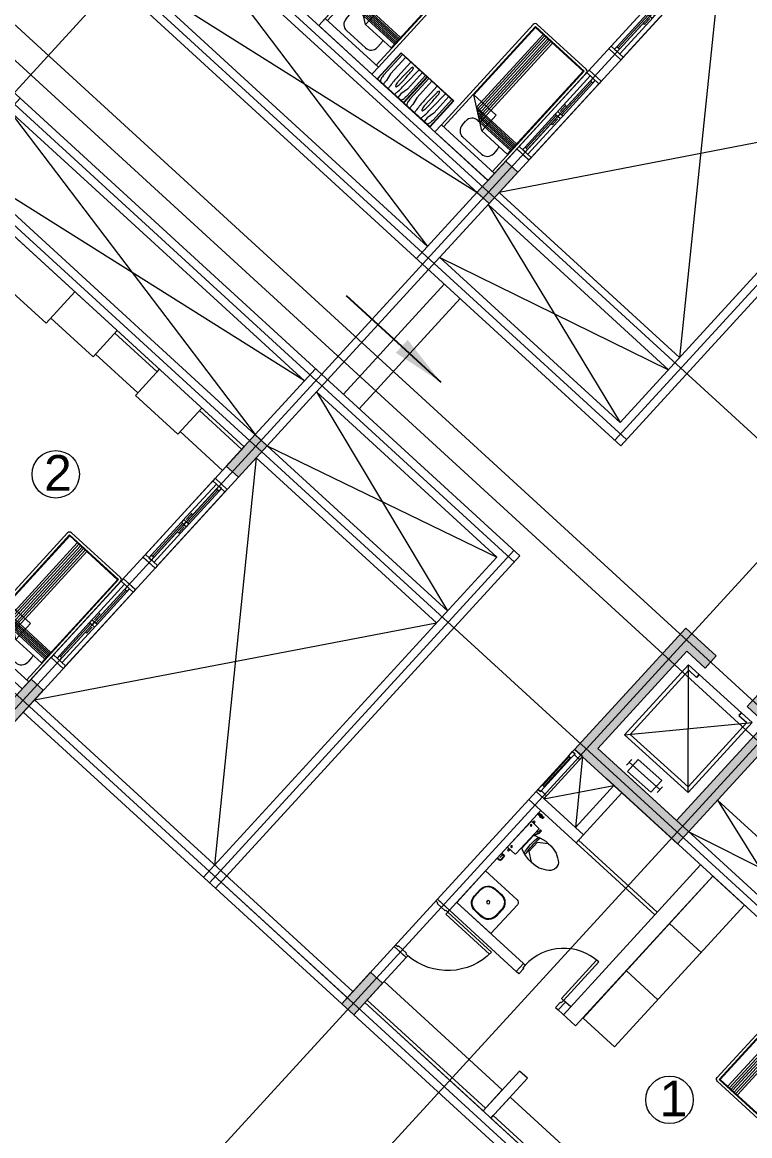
# Model space of a CAD drawing. Header units: metres. Extents: x 750 to 3116, y -341 to 1465.
# Drawn here: x 1597.87 to 1608.08, y 1073.79 to 1089.42 of the extents above; entities that cross this region are included whole.
import ezdxf
from ezdxf.enums import TextEntityAlignment as Align

# ---------------------------------------------------------------- set-up
doc = ezdxf.new("R2010")
doc.units = ezdxf.units.M
for name, color, linetype, lineweight in [('A-Door', 254, 'Continuous', 5), ('Bathroom Door', 252, 'Continuous', 5), ('Bathroom fur', 252, 'Continuous', 5), ('Centre Line', 7, 'Continuous', 13), ('Column', 50, 'Continuous', 20), ('Cutout', 153, 'Continuous', 5), ('Door', 253, 'Continuous', 5), ('Furniture', 44, 'Continuous', 5), ('GUIDE LINE', 7, 'Continuous', 5), ('Hatch', 251, 'Continuous', 5), ('Hidden line', 251, 'Continuous', 5), ('Inverted beam', 252, 'Continuous', 5), ('Levels', 252, 'Continuous', 5), ('Railing', 190, 'Continuous', 5), ('Wall ext', 20, 'Continuous', 18), ('WINDOW', 33, 'Continuous', 5)]:
    doc.layers.add(name, color=color, linetype=linetype, lineweight=lineweight)
doc.layers.add('Text', color=7, linetype='Continuous')
doc.styles.get("Standard").update_dxf_attribs({"font": 'arial.ttf'})
doc.styles.add('TEXT-DET', font='simplex.shx', dxfattribs={"width": 0.7})
doc.dimstyles.new('ISO-25', dxfattribs={"dimtxt": 2, "dimasz": 2, "dimexe": 1.25, "dimexo": 0.625, "dimgap": 1.5, "dimtad": 1, "dimtxsty": 'Standard', "dimblk": 'DOT', "dimcen": 1.5, "dimadec": 0, "dimazin": 0, "dimtfac": 1, "dimtmove": 0, "dimatfit": 3, "dimfxl": 0, "dimarcsym": 0})

# ---------------------------------------------------------------- blocks, each defined once
blk = doc.blocks.new('Water Closet')
at = {"layer": 'Bathroom fur', "linetype": 'Continuous', "lineweight": -3}
for p, q in [((1886.331, 447.871), (1886.35, 447.871)), ((1886.331, 447.851), (1886.35, 447.851)), ((1886.364, 447.861), (1886.346, 447.861)), ((1886.364, 447.861), (1886.349, 447.87)), ((1886.364, 447.861), (1886.349, 447.853)), ((1886.364, 447.861), (1886.355, 447.877)), ((1886.364, 447.861), (1886.355, 447.846)), ((1886.364, 447.861), (1886.364, 447.879)), ((1886.364, 447.861), (1886.364, 447.879)), ((1886.364, 447.861), (1886.364, 447.879)), ((1886.364, 447.861), (1886.364, 447.879)), ((1886.364, 447.861), (1886.364, 447.879)), ((1886.364, 447.861), (1886.364, 447.879)), ((1886.364, 447.861), (1886.364, 447.879)), ((1886.364, 447.861), (1886.364, 447.879)), ((1886.364, 447.861), (1886.364, 447.879)), ((1886.364, 447.861), (1886.364, 447.879)), ((1886.364, 447.861), (1886.364, 447.879)), ((1886.364, 447.861), (1886.364, 447.879)), ((1886.364, 447.861), (1886.373, 447.877)), ((1886.364, 447.861), (1886.379, 447.87)), ((1886.364, 447.861), (1886.381, 447.861)), ((1886.364, 447.861), (1886.379, 447.853)), ((1886.364, 447.861), (1886.373, 447.846)), ((1886.364, 447.861), (1886.364, 447.844)), ((1886.378, 447.871), (1886.416, 447.871)), ((1886.378, 447.851), (1886.416, 447.851)), ((1886.416, 447.851), (1886.416, 447.871))]:
    blk.add_line(p, q, dxfattribs=at)
at = {"layer": 'Bathroom fur', "linetype": 'ByBlock'}
for p, q in [((1886.152, 447.554), (1886.027, 447.644)), ((1886.217, 447.662), (1886.217, 447.713)), ((1886.239, 447.713), (1886.217, 447.713)), ((1886.217, 447.662), (1886.232, 447.625)), ((1886.239, 447.608), (1886.239, 447.713)), ((1886.239, 447.666), (1886.264, 447.666)), ((1886.264, 447.23), (1886.264, 447.703)), ((1886.407, 447.713), (1886.274, 447.713)), ((1886.39, 447.724), (1886.365, 447.724)), ((1886.365, 447.724), (1886.365, 447.715)), ((1886.39, 447.715), (1886.365, 447.715)), ((1886.387, 447.744), (1886.368, 447.744)), ((1886.368, 447.744), (1886.368, 447.724)), ((1886.387, 447.744), (1886.387, 447.724)), ((1886.39, 447.724), (1886.39, 447.715)), ((1886.416, 447.23), (1886.416, 447.703)), ((1886.152, 447.379), (1886.152, 447.554)), ((1886.232, 447.625), (1886.239, 447.625)), ((1886.239, 447.608), (1886.264, 447.608)), ((1886.256, 447.343), (1886.256, 447.59)), ((1886.152, 447.379), (1886.027, 447.288)), ((1886.407, 447.22), (1886.274, 447.22)), ((1886.365, 447.208), (1886.365, 447.218)), ((1886.39, 447.218), (1886.365, 447.218)), ((1886.39, 447.208), (1886.365, 447.208)), ((1886.368, 447.189), (1886.368, 447.208)), ((1886.387, 447.189), (1886.368, 447.189)), ((1886.387, 447.189), (1886.387, 447.208)), ((1886.39, 447.208), (1886.39, 447.218))]:
    blk.add_line(p, q, dxfattribs=at)
at = {"layer": 'Bathroom fur'}
for p, q in [((1886.356, 447.031), (1886.356, 447.081)), ((1886.366, 447.031), (1886.366, 447.081)), ((1886.416, 447.106), (1886.381, 447.106)), ((1886.416, 447.096), (1886.381, 447.096)), ((1886.416, 447.016), (1886.381, 447.016)), ((1886.416, 447.006), (1886.381, 447.006))]:
    blk.add_line(p, q, dxfattribs=at)
at = {"layer": 'Bathroom fur', "linetype": 'Continuous', "lineweight": -3}
blk.add_circle((1886.364, 447.861), 0.0175, dxfattribs=at)
at = {"layer": 'Bathroom fur', "linetype": 'ByBlock'}
for centre in [(1886.378, 447.669), (1886.378, 447.264)]:
    blk.add_circle(centre, 0.0123, dxfattribs=at)
at = {"layer": 'Bathroom fur', "linetype": 'Continuous', "lineweight": -3}
blk.add_arc((1886.331, 447.861), 0.01, 90.002, 270, dxfattribs=at)
at = {"layer": 'Bathroom fur', "linetype": 'ByBlock'}
for centre, radius, start, end in [((1886.017, 447.095), 0.55, 64.2321, 103.6755), ((1886.274, 447.703), 0.00987, 90, 180), ((1886.407, 447.703), 0.00987, 0, 90), ((1885.835, 447.467), 0.119, 126.3794, 233.6206), ((1886.035, 447.208), 0.446, 109.2942, 127.2549), ((1884.672, 447.479), 1.501, 353.4552, 5.5271), ((1885.552, 447.472), 0.65, 345.9276, 13.0204), ((1886.041, 447.728), 0.451, 232.2382, 250.1051), ((1886.017, 447.838), 0.55, 256.3245, 295.7679), ((1886.274, 447.23), 0.00987, 180, 270), ((1886.407, 447.23), 0.00987, 270, 0)]:
    blk.add_arc(centre, radius, start, end, dxfattribs=at)
at = {"layer": 'Bathroom fur'}
for centre, radius, start, end in [((1886.381, 447.081), 0.025, 90, 180), ((1886.381, 447.031), 0.025, 180, 270), ((1886.381, 447.081), 0.015, 90, 180), ((1886.381, 447.031), 0.015, 180, 270)]:
    blk.add_arc(centre, radius, start, end, dxfattribs=at)
at = {"layer": 'Bathroom fur', "style": 'TEXT-DET', "width": 0.6}
blk.add_text('1', height=0.06, dxfattribs=at).set_placement((1886.394, 447.07), align=Align.MIDDLE)
blk = doc.blocks.new('Bed')
at = {"layer": 'Furniture', "linetype": 'Continuous'}
for p, q in [((1878.327, 465.952), (1879.337, 465.952)), ((1878.327, 465.817), (1878.327, 465.952)), ((1879.337, 465.952), (1879.337, 465.817)), ((1879.337, 465.817), (1878.327, 465.817)), ((1878.327, 463.909), (1878.327, 465.817)), ((1878.367, 463.909), (1878.367, 465.817)), ((1879.297, 465.817), (1879.297, 463.909)), ((1879.337, 465.817), (1879.337, 463.909)), ((1878.525, 465.544), (1878.525, 465.624)), ((1878.642, 465.742), (1879.002, 465.742)), ((1879.12, 465.624), (1879.12, 465.544)), ((1878.377, 465.499), (1878.862, 465.499)), ((1878.377, 463.919), (1878.377, 465.499)), ((1878.862, 465.499), (1879.287, 465.199)), ((1878.862, 465.199), (1878.862, 465.499)), ((1878.962, 465.429), (1878.377, 465.429)), ((1878.992, 465.407), (1878.377, 465.407)), ((1879.022, 465.386), (1878.377, 465.386)), ((1879.052, 465.365), (1878.377, 465.365)), ((1879.082, 465.344), (1878.377, 465.344)), ((1879.112, 465.323), (1878.377, 465.323)), ((1879.142, 465.302), (1878.377, 465.302)), ((1878.962, 463.919), (1878.962, 465.429)), ((1879.002, 465.427), (1878.965, 465.427)), ((1878.992, 463.919), (1878.992, 465.407)), ((1879.022, 463.919), (1879.022, 465.386)), ((1879.052, 463.919), (1879.052, 465.365)), ((1879.082, 463.919), (1879.082, 465.344)), ((1879.112, 463.919), (1879.112, 465.323)), ((1879.142, 463.919), (1879.142, 465.302)), ((1879.287, 465.199), (1878.862, 465.199)), ((1879.287, 465.199), (1879.287, 463.919)), ((1879.297, 463.909), (1878.367, 463.909)), ((1879.287, 463.919), (1878.377, 463.919)), ((1879.297, 463.869), (1878.367, 463.869))]:
    blk.add_line(p, q, dxfattribs=at)
for centre, radius, start, end in [((1878.642, 465.624), 0.117, 90, 180), ((1879.002, 465.624), 0.117, 360, 90), ((1878.642, 465.544), 0.117, 180.0006, 202.5189), ((1879.002, 465.544), 0.117, 270, 0), ((1878.367, 463.909), 0.04, 180, 270), ((1879.297, 463.909), 0.04, 270, 0)]:
    blk.add_arc(centre, radius, start, end, dxfattribs=at)
blk = doc.blocks.new('Nightstand')
at = {"layer": 'Furniture'}
for p, q in [((1879.838, 464.54), (1879.838, 464.04)), ((1880.338, 464.54), (1879.838, 464.54)), ((1879.843, 464.535), (1879.843, 464.045)), ((1880.333, 464.535), (1879.843, 464.535)), ((1879.951, 464.469), (1879.951, 464.535)), ((1880.226, 464.469), (1880.226, 464.535)), ((1880.333, 464.045), (1880.333, 464.535)), ((1880.338, 464.04), (1880.338, 464.54)), ((1879.869, 464.442), (1879.871, 464.467)), ((1879.869, 464.045), (1879.869, 464.442)), ((1879.929, 464.358), (1879.951, 464.469)), ((1879.929, 464.045), (1879.929, 464.358)), ((1880.074, 464.444), (1880.068, 464.44)), ((1880.08, 464.44), (1880.074, 464.444)), ((1880.248, 464.358), (1880.226, 464.469)), ((1880.248, 464.045), (1880.248, 464.358)), ((1880.308, 464.442), (1880.305, 464.467)), ((1880.308, 464.045), (1880.308, 464.442)), ((1879.997, 464.32), (1879.991, 464.045)), ((1880.147, 464.32), (1880.147, 464.045)), ((1879.843, 464.045), (1880.333, 464.045)), ((1880.068, 464.081), (1880.074, 464.077)), ((1880.074, 464.077), (1880.08, 464.081)), ((1879.838, 464.04), (1880.338, 464.04))]:
    blk.add_line(p, q, dxfattribs=at)
for centre, radius, start, end in [((1880.021, 464.452), 0.15, 146.5657, 174.2856), ((1880.825, 464.399), 0.823, 170.5074, 174.0179), ((1879.315, 464.399), 0.828, 5.9821, 9.4446), ((1880.156, 464.452), 0.15, 5.7144, 33.4343), ((1881.576, 464.32), 1.578, 174.0179, 180), ((1880.715, 464.32), 0.664, 175.5997, 180), ((1880.395, 464.345), 0.343, 169.4757, 175.5997), ((1880.197, 464.382), 0.142, 155.8434, 169.4757), ((1879.951, 464.382), 0.142, 10.5243, 24.1566), ((1879.753, 464.345), 0.343, 4.4003, 10.5243), ((1879.433, 464.32), 0.664, 0, 4.4003), ((1878.564, 464.32), 1.583, 0, 5.9821), ((1880.715, 464.32), 0.664, 180, 184.4003), ((1886.298, 464.381), 6.246, 181.0259, 182.4606), ((1873.85, 464.381), 6.246, 357.5394, 358.9741), ((1879.433, 464.32), 0.664, 355.5997, 0), ((1880.197, 464.139), 0.142, 190.5243, 204.1566), ((1879.951, 464.139), 0.142, 335.8434, 349.4757)]:
    blk.add_arc(centre, radius, start, end, dxfattribs=at)
blk = doc.blocks.new('Wash bashin')
at = {"layer": 'Bathroom fur', "ltscale": 0.35}
for p, q in [((1884.067, 437.333), (1884.067, 437.883)), ((1884.117, 437.933), (1884.717, 437.933)), ((1884.717, 437.333), (1884.717, 437.933)), ((1884.067, 437.333), (1884.717, 437.333))]:
    blk.add_line(p, q, dxfattribs=at)
at = {"layer": 'Bathroom fur'}
for p, q in [((1884.327, 437.838), (1884.447, 437.838)), ((1884.327, 437.83), (1884.447, 437.83)), ((1884.177, 437.568), (1884.177, 437.688)), ((1884.185, 437.568), (1884.185, 437.688)), ((1884.589, 437.688), (1884.589, 437.568)), ((1884.597, 437.688), (1884.597, 437.568)), ((1884.447, 437.426), (1884.327, 437.426)), ((1884.447, 437.418), (1884.327, 437.418))]:
    blk.add_line(p, q, dxfattribs=at)
blk.add_circle((1884.392, 437.633), 0.0225, dxfattribs=at)
at = {"layer": 'Bathroom fur', "ltscale": 0.35}
blk.add_arc((1884.117, 437.883), 0.05, 90, 180, dxfattribs=at)
at = {"layer": 'Bathroom fur'}
for centre, radius, start, end in [((1884.327, 437.688), 0.15, 90, 180), ((1884.327, 437.688), 0.142, 90, 180), ((1884.447, 437.688), 0.15, 0, 90), ((1884.447, 437.688), 0.142, 0, 90), ((1884.327, 437.568), 0.15, 180, 270), ((1884.327, 437.568), 0.142, 180, 270), ((1884.447, 437.568), 0.15, 270, 0), ((1884.447, 437.568), 0.142, 270, 0)]:
    blk.add_arc(centre, radius, start, end, dxfattribs=at)
blk = doc.blocks.new('Door 900')
at = {"layer": 'A-Door'}
for points in [[(29934124, 12198491), (29934164, 12198491), (29934164, 12198476), (29934239, 12198476), (29934314, 12198476), (29934314, 12198491), (29934354, 12198491), (29934354, 12198524), (29934239, 12198524), (29934124, 12198524)], [(29934164, 12197672), (29934314, 12197672), (29934314, 12197658), (29934354, 12197658), (29934354, 12197624), (29934239, 12197624), (29934124, 12197624), (29934124, 12197658), (29934164, 12197658)]]:
    blk.add_lwpolyline(points, close=True, dxfattribs=at)
blk.add_lwpolyline([(29935187, 12197658), (29934354, 12197658), (29934354, 12197698), (29935185, 12197698)], dxfattribs=at)
blk.add_arc((29934327, 12197631), 860, 1.7769, 88.2024, dxfattribs=at)
blk = doc.blocks.new('Door1')
at = {"layer": 'Bathroom Door'}
for p, q in [((1900.586, 444.886), (1899.856, 444.886)), ((1900.586, 444.846), (1899.857, 444.846))]:
    blk.add_line(p, q, dxfattribs=at)
for points in [[(1900.736, 444.921), (1900.586, 444.921), (1900.586, 444.886), (1900.636, 444.886), (1900.636, 444.871), (1900.736, 444.871), (1900.736, 444.921)], [(1900.586, 444.886), (1900.586, 444.846)], [(1900.736, 444.121), (1900.586, 444.121), (1900.586, 444.156), (1900.636, 444.156), (1900.636, 444.171), (1900.736, 444.171), (1900.736, 444.121)]]:
    blk.add_lwpolyline(points, dxfattribs=at)
blk.add_arc((1900.586, 444.886), 0.73, 180, 270, dxfattribs=at)
blk = doc.blocks.new('WINODO1')
at = {"layer": 'WINDOW', "linetype": 'Continuous'}
for p, q in [((2471212540, 936769700), (2471212491, 936769700)), ((2471212491, 936769700), (2471212491, 936769470)), ((2471212540, 936769700), (2471212540, 936769470)), ((2471213991, 936769700), (2471213943, 936769700)), ((2471213943, 936769700), (2471213943, 936769470)), ((2471213991, 936769700), (2471213991, 936769470)), ((2471212540, 936769470), (2471212491, 936769470)), ((2471213991, 936769470), (2471213943, 936769470))]:
    blk.add_line(p, q, dxfattribs=at)
at = {"layer": 'WINDOW'}
for p, q in [((2471212540, 936769700), (2471213943, 936769700)), ((2471213241, 936769537), (2471212540, 936769537)), ((2471212588, 936769633), (2471213217, 936769633)), ((2471212588, 936769585), (2471213217, 936769585)), ((2471213193, 936769561), (2471213089, 936769561)), ((2471213241, 936769633), (2471213943, 936769633)), ((2471213266, 936769585), (2471213895, 936769585)), ((2471213266, 936769537), (2471213895, 936769537)), ((2471213290, 936769609), (2471213394, 936769609)), ((2471212540, 936769470), (2471213943, 936769470))]:
    blk.add_line(p, q, dxfattribs=at)
at = {"layer": 'WINDOW', "color": 4}
blk.add_line((2471212588, 936769609), (2471213217, 936769609), dxfattribs=at)
at = {"layer": 'WINDOW', "color": 4, "true_color": 0x1fffff}
blk.add_line((2471213266, 936769561), (2471213895, 936769561), dxfattribs=at)
at = {"layer": 'WINDOW'}
for points in [[(2471212540, 936769585), (2471212588, 936769585), (2471212588, 936769633), (2471212540, 936769633)], [(2471213076, 936769561), (2471213089, 936769568), (2471213089, 936769554)], [(2471213217, 936769585), (2471213266, 936769585), (2471213266, 936769633), (2471213217, 936769633)], [(2471213217, 936769537), (2471213266, 936769537), (2471213266, 936769585), (2471213217, 936769585)], [(2471213406, 936769609), (2471213394, 936769616), (2471213394, 936769602)], [(2471213895, 936769537), (2471213943, 936769537), (2471213943, 936769585), (2471213895, 936769585)]]:
    blk.add_lwpolyline(points, close=True, dxfattribs=at)
blk = doc.blocks.new('_Dot')
at = {"color": 0, "linetype": 'ByBlock', "lineweight": -2}
blk.add_line((-0.5, 0), (-1, 0), dxfattribs=at)
at = {"color": 0, "linetype": 'ByBlock', "const_width": 0.5}
blk.add_lwpolyline([(-0.25, 0, 1), (0.25, 0, 1)], format="xyb", close=True, dxfattribs=at)
blk = doc.blocks.new('700mm Door')
at = {"layer": 'Door'}
for points in [[(11493508.327, 4446107.926), (11493508.287, 4446107.926), (11493508.287, 4446107.776), (11493508.344, 4446107.776), (11493508.344, 4446107.868), (11493508.344, 4446107.88), (11493508.327, 4446107.88)], [(11493508.327, 4446107.88), (11493508.413, 4446107.88), (11493508.413, 4446107.926), (11493508.327, 4446107.926)], [(11493508.413, 4446107.891), (11493508.961, 4446107.891), (11493508.961, 4446107.914), (11493508.413, 4446107.914)], [(11493509.047, 4446107.88), (11493508.961, 4446107.88), (11493508.961, 4446107.926), (11493509.047, 4446107.926)], [(11493509.047, 4446107.926), (11493509.047, 4446107.88), (11493509.03, 4446107.88), (11493509.03, 4446107.868), (11493509.03, 4446107.776), (11493509.087, 4446107.776), (11493509.087, 4446107.926)]]:
    blk.add_lwpolyline(points, close=True, dxfattribs=at)
at = {"layer": 'Door', "color": 1}
blk.add_lwpolyline([(11493508.413, 4446107.88), (11493508.961, 4446107.88), (11493508.961, 4446107.926), (11493508.413, 4446107.926)], close=True, dxfattribs=at)
blk = doc.blocks.new('lift1')
at = {"layer": 'Hatch', "transparency": 33554687}
h = blk.add_hatch(color=256, dxfattribs=at)
h.dxf.hatch_style = 1
h.paths.add_polyline_path([(29921053, 12204431), (29920354, 12203626), (29920180, 12203777), (29920729, 12204408), (29919333, 12205622), (29919104, 12205358), (29918930, 12205509), (29919310, 12205946)])
h.paths.add_polyline_path([(29920180, 12203777), (29920354, 12203626), (29919768, 12202951), (29918024, 12204467), (29918405, 12204905), (29918579, 12204754), (29918349, 12204489), (29919745, 12203276)])
at = {"lineweight": 5}
for p, q in [((29919536, 12203651), (29919330, 12205430)), ((29920333, 12204556), (29918533, 12204526)), ((29920311, 12204167), (29919926, 12203735)), ((29920353, 12204131), (29920272, 12204201)), ((29919968, 12203699), (29919886, 12203770))]:
    blk.add_line(p, q, dxfattribs=at)
for p, q in [((29919194, 12205280), (29919238, 12205241)), ((29918669, 12204676), (29918707, 12204643))]:
    blk.add_line(p, q)
for points in [[(29920333, 12204556), (29919330, 12205430), (29918533, 12204526), (29919536, 12203651)], [(29920182, 12204188), (29919887, 12203861), (29920056, 12203714), (29920350, 12204041)]]:
    blk.add_lwpolyline(points, close=True, dxfattribs=at)
blk.add_lwpolyline([(29918707, 12204643), (29918610, 12204531), (29919531, 12203728), (29920256, 12204550), (29919335, 12205353), (29919238, 12205241)], dxfattribs=at)
at = {"layer": 'Column'}
blk.add_lwpolyline([(29918930, 12205509), (29919310, 12205946), (29921053, 12204431), (29919768, 12202951), (29918024, 12204467), (29918405, 12204905), (29918579, 12204754), (29918349, 12204489), (29919745, 12203276), (29920729, 12204408), (29919333, 12205622), (29919104, 12205358), (29918930, 12205509)], dxfattribs=at)

msp = doc.modelspace()

# ---------------------------------------------------------------- hatches: boundary and pattern name
at = {"layer": 'Hatch', "transparency": 33554687}
h = msp.add_hatch(color=256, dxfattribs=at)
h.dxf.hatch_style = 1
h.paths.add_polyline_path([(1646.175, 1069.127), (1646.005, 1069.283), (1645.846, 1069.109), (1645.755, 1069.01), (1645.6, 1068.84), (1645.769, 1068.685)])
h.paths.add_polyline_path([(1649.318, 1072.559), (1649.149, 1072.715), (1648.743, 1072.272), (1648.913, 1072.117)])
h.paths.add_polyline_path([(1652.587, 1076.128), (1652.417, 1076.283), (1652.384, 1076.246), (1652.292, 1076.147), (1652.012, 1075.841), (1652.182, 1075.685)])
h.paths.add_polyline_path([(1655.856, 1079.696), (1655.686, 1079.852), (1655.281, 1079.409), (1655.45, 1079.254)])
h.paths.add_polyline_path([(1659.124, 1083.265), (1658.955, 1083.42), (1658.549, 1082.978), (1658.719, 1082.823)])
h.paths.add_polyline_path([(1661.826, 1087.102), (1661.67, 1086.933), (1662.113, 1086.527), (1662.268, 1086.697)])
h.paths.add_polyline_path([(1657.785, 1090.804), (1657.629, 1090.634), (1658.072, 1090.229), (1658.227, 1090.399)])
h.paths.add_polyline_path([(1654.516, 1087.235), (1654.361, 1087.066), (1654.471, 1086.964), (1654.803, 1086.66), (1654.958, 1086.83)])
h.paths.add_polyline_path([(1652.746, 1088.856), (1652.591, 1088.687), (1653.033, 1088.281), (1653.189, 1088.451)])
h.paths.add_polyline_path([(1651.542, 1083.648), (1651.372, 1083.803), (1650.967, 1083.361), (1651.137, 1083.205)])
h.paths.add_polyline_path([(1650.045, 1085.019), (1649.875, 1085.174), (1649.47, 1084.732), (1649.64, 1084.577)])
h.paths.add_polyline_path([(1647.979, 1080.098), (1647.823, 1079.929), (1647.934, 1079.827), (1648.266, 1079.523), (1648.421, 1079.693)])
h.paths.add_polyline_path([(1646.541, 1081.415), (1646.209, 1081.719), (1646.053, 1081.55), (1646.496, 1081.144), (1646.651, 1081.314)])
h.paths.add_polyline_path([(1645.004, 1076.511), (1644.835, 1076.666), (1644.43, 1076.224), (1644.599, 1076.068)])
h.paths.add_polyline_path([(1643.632, 1078.018), (1643.463, 1078.174), (1643.058, 1077.731), (1643.227, 1077.576)])
h.paths.add_polyline_path([(1641.441, 1072.961), (1641.286, 1072.792), (1641.728, 1072.386), (1641.884, 1072.556)])
h.paths.add_polyline_path([(1640.114, 1074.177), (1639.944, 1074.332), (1639.539, 1073.89), (1639.709, 1073.734)])
h.paths.add_polyline_path([(1636.735, 1070.71), (1636.403, 1071.014), (1636.247, 1070.844), (1636.69, 1070.439), (1636.845, 1070.608)])
h.paths.add_polyline_path([(1631.152, 1076.325), (1630.982, 1076.481), (1630.577, 1076.038), (1630.746, 1075.883)])
h.paths.add_polyline_path([(1634.17, 1079.621), (1634.001, 1079.776), (1633.595, 1079.334), (1633.765, 1079.179)])
h.paths.add_polyline_path([(1637.689, 1083.462), (1637.519, 1083.618), (1637.114, 1083.175), (1637.284, 1083.02)])
h.paths.add_polyline_path([(1640.833, 1086.895), (1640.663, 1087.05), (1640.258, 1086.607), (1640.427, 1086.452), (1640.461, 1086.489), (1640.552, 1086.589)])
h.paths.add_polyline_path([(1644.101, 1090.463), (1643.932, 1090.618), (1643.527, 1090.176), (1643.696, 1090.021)])
h.paths.add_polyline_path([(1646.999, 1093.626), (1647.09, 1093.726), (1647.245, 1093.895), (1647.076, 1094.051), (1646.67, 1093.608), (1646.84, 1093.453)])
h.paths.add_polyline_path([(1636.008, 1091.063), (1635.839, 1091.218), (1635.433, 1090.776), (1635.603, 1090.62)])
h.paths.add_polyline_path([(1631.525, 1095.17), (1631.369, 1095), (1631.48, 1094.899), (1631.812, 1094.595), (1631.967, 1094.764)])
h.paths.add_polyline_path([(1628.676, 1091.718), (1628.506, 1091.874), (1628.101, 1091.431), (1628.27, 1091.276)])
h.paths.add_polyline_path([(1632.989, 1087.767), (1632.82, 1087.922), (1632.415, 1087.48), (1632.584, 1087.325)])
h.paths.add_polyline_path([(1629.471, 1083.926), (1629.301, 1084.081), (1628.896, 1083.639), (1629.066, 1083.483)])
h.paths.add_polyline_path([(1624.987, 1088.032), (1624.832, 1087.863), (1625.274, 1087.458), (1625.43, 1087.627)])
h.paths.add_polyline_path([(1626.327, 1080.494), (1626.157, 1080.649), (1626.124, 1080.612), (1626.032, 1080.513), (1625.752, 1080.207), (1625.922, 1080.051)])
h.paths.add_polyline_path([(1621.719, 1084.464), (1621.563, 1084.294), (1621.674, 1084.193), (1622.006, 1083.889), (1622.161, 1084.059)])
h.paths.add_polyline_path([(1619.949, 1086.085), (1619.794, 1085.915), (1620.236, 1085.51), (1620.391, 1085.68), (1620.281, 1085.781)])
h.paths.add_polyline_path([(1623.218, 1089.654), (1623.062, 1089.484), (1623.505, 1089.079), (1623.66, 1089.248)])
h.paths.add_polyline_path([(1626.486, 1093.222), (1626.331, 1093.052), (1626.773, 1092.647), (1626.929, 1092.817)])
h.paths.add_polyline_path([(1622.117, 1097.224), (1621.962, 1097.055), (1622.404, 1096.649), (1622.56, 1096.819)])
h.paths.add_polyline_path([(1619.143, 1093.637), (1618.973, 1093.792), (1618.568, 1093.35), (1618.738, 1093.194)])
h.paths.add_polyline_path([(1615.874, 1090.068), (1615.705, 1090.223), (1615.299, 1089.781), (1615.469, 1089.626)])
h.paths.add_polyline_path([(1612.731, 1086.636), (1612.561, 1086.791), (1612.156, 1086.349), (1612.325, 1086.194)])
h.paths.add_polyline_path([(1617.373, 1082.384), (1617.203, 1082.539), (1616.798, 1082.097), (1616.967, 1081.942)])
h.paths.add_polyline_path([(1618.745, 1080.876), (1618.575, 1081.032), (1618.17, 1080.589), (1618.339, 1080.434)])
h.paths.add_polyline_path([(1623.058, 1076.925), (1622.889, 1077.08), (1622.483, 1076.638), (1622.653, 1076.483)])
h.paths.add_polyline_path([(1619.915, 1073.493), (1619.745, 1073.648), (1619.34, 1073.206), (1619.509, 1073.051)])
h.paths.add_polyline_path([(1615.181, 1077.327), (1615.026, 1077.157), (1615.468, 1076.752), (1615.624, 1076.922)])
h.paths.add_polyline_path([(1613.411, 1078.948), (1613.256, 1078.778), (1613.699, 1078.373), (1613.854, 1078.543)])
h.paths.add_polyline_path([(1609.042, 1082.95), (1608.887, 1082.78), (1609.329, 1082.375), (1609.485, 1082.545)])
h.paths.add_polyline_path([(1610.143, 1075.379), (1609.987, 1075.21), (1610.43, 1074.805), (1610.585, 1074.974)])
h.paths.add_polyline_path([(1607.566, 1071.678), (1607.397, 1071.834), (1606.992, 1071.391), (1607.161, 1071.236)])
h.paths.add_polyline_path([(1602.924, 1075.93), (1602.755, 1076.086), (1602.35, 1075.643), (1602.519, 1075.488)])
h.paths.add_polyline_path([(1604.823, 1087.317), (1604.653, 1087.472), (1604.495, 1087.299), (1604.403, 1087.199), (1604.248, 1087.03), (1604.418, 1086.874)])
h.paths.add_polyline_path([(1607.842, 1090.612), (1607.672, 1090.768), (1607.267, 1090.325), (1607.436, 1090.17)])
h.paths.add_polyline_path([(1603.528, 1094.564), (1603.358, 1094.719), (1602.953, 1094.277), (1603.123, 1094.121)])
h.paths.add_polyline_path([(1600.09, 1091.151), (1599.934, 1090.981), (1600.377, 1090.576), (1600.532, 1090.745)])
h.paths.add_polyline_path([(1602.031, 1095.935), (1601.861, 1096.09), (1601.456, 1095.648), (1601.626, 1095.492)])
h.paths.add_polyline_path([(1596.087, 1101.379), (1595.918, 1101.534), (1595.513, 1101.092), (1595.682, 1100.937)])
h.paths.add_polyline_path([(1592.944, 1097.947), (1592.774, 1098.102), (1592.369, 1097.66), (1592.538, 1097.504)])
h.paths.add_polyline_path([(1598.32, 1092.772), (1598.164, 1092.602), (1598.607, 1092.197), (1598.762, 1092.366)])
h.paths.add_polyline_path([(1595.619, 1088.934), (1595.449, 1089.09), (1595.044, 1088.647), (1595.213, 1088.492)])
h.paths.add_polyline_path([(1589.675, 1094.378), (1589.505, 1094.534), (1589.1, 1094.091), (1589.27, 1093.936)])
h.paths.add_polyline_path([(1586.406, 1090.81), (1586.237, 1090.965), (1585.831, 1090.523), (1586.001, 1090.367)])
h.paths.add_polyline_path([(1592.225, 1085.229), (1591.782, 1085.635), (1591.627, 1085.465), (1592.07, 1085.06)])
h.paths.add_polyline_path([(1593.995, 1083.608), (1593.552, 1084.013), (1593.397, 1083.844), (1593.839, 1083.439)])
h.paths.add_polyline_path([(1596.821, 1087.582), (1596.666, 1087.412), (1597.108, 1087.007), (1597.263, 1087.177)])
h.paths.add_polyline_path([(1601.304, 1083.475), (1601.135, 1083.631), (1600.729, 1083.188), (1600.899, 1083.033)])
h.paths.add_polyline_path([(1598.161, 1080.043), (1597.991, 1080.199), (1597.586, 1079.756), (1597.755, 1079.601)])
h.paths.add_polyline_path([(1594.892, 1076.475), (1594.722, 1076.63), (1594.317, 1076.188), (1594.487, 1076.032)])
h.paths.add_polyline_path([(1590.578, 1080.426), (1590.408, 1080.581), (1590.003, 1080.139), (1590.173, 1079.984)])
h.paths.add_polyline_path([(1589.081, 1081.797), (1588.912, 1081.953), (1588.506, 1081.51), (1588.676, 1081.355)])
h.paths.add_polyline_path([(1583.138, 1087.241), (1582.968, 1087.397), (1582.563, 1086.954), (1582.732, 1086.799)])
h.paths.add_polyline_path([(1579.869, 1083.673), (1579.699, 1083.828), (1579.294, 1083.386), (1579.464, 1083.23)])
h.paths.add_polyline_path([(1585.245, 1078.497), (1585.09, 1078.328), (1585.532, 1077.923), (1585.687, 1078.092)])
h.paths.add_polyline_path([(1587.015, 1076.876), (1586.859, 1076.707), (1587.302, 1076.302), (1587.457, 1076.471)])
h.paths.add_polyline_path([(1582.669, 1074.797), (1582.499, 1074.952), (1582.094, 1074.509), (1582.263, 1074.354)])
h.paths.add_polyline_path([(1576.725, 1080.241), (1576.556, 1080.396), (1576.15, 1079.954), (1576.32, 1079.798)])
h.paths.add_polyline_path([(1591.748, 1073.043), (1591.579, 1073.198), (1591.42, 1073.025), (1591.329, 1072.925), (1591.173, 1072.755), (1591.343, 1072.6)])
h.paths.add_polyline_path([(1561.743, 1075.008), (1561.574, 1075.163), (1561.169, 1074.72), (1561.339, 1074.565)])
h.paths.add_polyline_path([(1566.286, 1079.98), (1566.116, 1080.135), (1565.712, 1079.692), (1565.882, 1079.537)])
h.paths.add_polyline_path([(1570.833, 1084.956), (1570.663, 1085.111), (1570.258, 1084.668), (1570.428, 1084.513)])
h.paths.add_polyline_path([(1575.254, 1089.795), (1574.811, 1090.2), (1574.656, 1090.03), (1575.099, 1089.625)])
h.paths.add_polyline_path([(1579.283, 1095.094), (1579.128, 1094.925), (1579.571, 1094.52), (1579.726, 1094.69)])
h.paths.add_polyline_path([(1568.934, 1095.82), (1568.764, 1095.975), (1568.36, 1095.533), (1568.529, 1095.377)])
h.paths.add_polyline_path([(1564.388, 1090.845), (1564.218, 1091), (1563.813, 1090.557), (1563.983, 1090.402)])
h.paths.add_polyline_path([(1559.841, 1085.869), (1559.672, 1086.024), (1559.267, 1085.581), (1559.437, 1085.426)])
h.paths.add_polyline_path([(1557.524, 1083.333), (1557.211, 1083.62), (1557.211, 1083.62), (1557.196, 1083.633), (1557.081, 1083.738), (1556.926, 1083.568), (1557.369, 1083.163)])
h.paths.add_polyline_path([(1555.295, 1080.893), (1555.125, 1081.048), (1554.721, 1080.605), (1554.89, 1080.45)])
h.paths.add_polyline_path([(1552.096, 1088.293), (1551.941, 1088.123), (1551.941, 1088.123), (1552.384, 1087.718), (1552.539, 1087.888)])
h.paths.add_polyline_path([(1554.583, 1090.674), (1554.413, 1090.829), (1554.008, 1090.386), (1554.178, 1090.231)])
h.paths.add_polyline_path([(1559.129, 1095.649), (1558.959, 1095.805), (1558.555, 1095.362), (1558.724, 1095.206)])
h.paths.add_polyline_path([(1563.675, 1100.625), (1563.506, 1100.78), (1563.101, 1100.337), (1563.271, 1100.182)])
h.paths.add_polyline_path([(1567.853, 1105.538), (1567.698, 1105.368), (1568.141, 1104.964), (1568.296, 1105.134)])

# ---------------------------------------------------------------- linework, layer by layer
at = {"layer": 'Bathroom fur'}
for p, q in [((1605.64, 1077.903), (1606.746, 1076.89)), ((1605.674, 1077.94), (1606.78, 1076.927))]:
    msp.add_line(p, q, dxfattribs=at)
at = {"layer": 'Centre Line', "color": 30, "true_color": 0xf26722}
for p, q in [((1627.497, 1102.927), (1600.408, 1073.353)), ((1628.773, 1101.759), (1601.684, 1072.185)), ((1621.799, 1071.109), (1591.097, 1099.232)), ((1619.935, 1069.074), (1589.233, 1097.197)), ((1605.469, 1096.854), (1581.649, 1070.848)), ((1618.531, 1067.54), (1587.828, 1095.663)), ((1609.783, 1092.902), (1585.963, 1066.897)), ((1615.262, 1063.972), (1584.559, 1092.095))]:
    msp.add_line(p, q, dxfattribs=at)
at = {"layer": 'Centre Line', "color": 3, "true_color": 0x1fff1f}
msp.add_lwpolyline([(1560.568, 1110.589), (1582.572, 1090.434), (1588.732, 1097.158), (1612.323, 1075.549), (1624.767, 1089.135), (1647.479, 1068.331)], dxfattribs=at)
at = {"layer": 'Column'}
for points in [[(1604.248, 1087.03), (1604.653, 1087.472), (1604.823, 1087.317), (1604.418, 1086.874), (1604.248, 1087.03)], [(1600.729, 1083.188), (1601.135, 1083.631), (1601.304, 1083.475), (1600.899, 1083.033), (1600.729, 1083.188)], [(1597.586, 1079.756), (1597.991, 1080.199), (1598.161, 1080.043), (1597.755, 1079.601), (1597.586, 1079.756)], [(1602.35, 1075.643), (1602.755, 1076.086), (1602.924, 1075.93), (1602.519, 1075.488), (1602.35, 1075.643)]]:
    msp.add_lwpolyline(points, dxfattribs=at)
at = {"layer": 'Cutout'}
for p, q in [((1600.104, 1090.826), (1603.556, 1086.274)), ((1604.248, 1087.03), (1599.412, 1090.07)), ((1597.683, 1088.182), (1601.135, 1083.631)), ((1601.827, 1084.386), (1596.991, 1087.427)), ((1605.729, 1079.111), (1605.631, 1078.115)), ((1605.189, 1078.521), (1606.171, 1078.705))]:
    msp.add_line(p, q, dxfattribs=at)
at = {"layer": 'Cutout', "ltscale": 0.02}
for p, q in [((1607.686, 1090.443), (1607.09, 1084.712)), ((1610.216, 1088.125), (1604.56, 1087.03)), ((1604.405, 1086.86), (1606.256, 1083.801)), ((1603.726, 1086.119), (1606.935, 1084.543)), ((1601.996, 1084.231), (1603.834, 1081.158)), ((1601.304, 1083.475), (1604.526, 1081.913)), ((1601.149, 1083.306), (1600.566, 1077.589)), ((1598.036, 1079.907), (1603.679, 1080.988)), ((1607.624, 1078.5), (1608.799, 1076.61)), ((1609.204, 1077.053), (1607.219, 1078.058))]:
    msp.add_line(p, q, dxfattribs=at)
at = {"layer": 'Furniture'}
for p, q in [((1596.43, 1086.815), (1598.2, 1085.194)), ((1606.18, 1075.036), (1608.004, 1077.027))]:
    msp.add_line(p, q, dxfattribs=at)
for points in [[(1600.979, 1083.461), (1596.835, 1087.257), (1596.43, 1086.815)], [(1598.2, 1085.194), (1598.605, 1085.636)], [(1598.267, 1085.267), (1598.861, 1084.724), (1599.199, 1085.092)], [(1599.165, 1085.055), (1599.758, 1084.512), (1599.792, 1084.548)], [(1598.895, 1084.76), (1599.488, 1084.217)], [(1599.792, 1084.548), (1599.454, 1084.18), (1600.048, 1083.636), (1600.386, 1084.005)], [(1600.352, 1083.968), (1600.946, 1083.424)], [(1600.082, 1083.673), (1600.675, 1083.129), (1600.979, 1083.461)], [(1607.561, 1077.432), (1605.738, 1075.441), (1606.18, 1075.036)], [(1608.004, 1077.027), (1607.561, 1077.432)], [(1607.396, 1076.363), (1606.953, 1076.768)], [(1606.788, 1075.699), (1606.346, 1076.105)], [(1602.708, 1075.694), (1604.367, 1074.175)], [(1607.147, 1071.561), (1604.445, 1074.036), (1604.715, 1074.331), (1606.68, 1072.531)], [(1604.445, 1074.036), (1604.478, 1074.073), (1606.443, 1072.273)]]:
    msp.add_lwpolyline(points, dxfattribs=at)
msp.add_lwpolyline([(1604.334, 1074.138), (1602.675, 1075.658), (1602.945, 1075.953), (1604.604, 1074.433)], close=True, dxfattribs=at)
at = {"layer": 'GUIDE LINE'}
for centre in [(1598.336, 1083.074), (1606.951, 1074.294)]:
    msp.add_circle(centre, 0.333, dxfattribs=at)
at = {"layer": 'Hidden line'}
for p, q in [((1607.09, 1084.712), (1604.56, 1087.03)), ((1606.935, 1084.543), (1604.405, 1086.86)), ((1603.834, 1081.158), (1601.304, 1083.475)), ((1603.679, 1080.988), (1601.149, 1083.306)), ((1605.618, 1079.212), (1605.078, 1078.622)), ((1605.729, 1079.111), (1605.189, 1078.521)), ((1607.624, 1078.5), (1609.204, 1077.053)), ((1603.085, 1076.446), (1603.693, 1077.11))]:
    msp.add_line(p, q, dxfattribs=at)
at = {"layer": 'Inverted beam'}
for points in [[(1606.27, 1083.476), (1599.087, 1090.056), (1599.934, 1090.981), (1600.104, 1090.826), (1599.256, 1089.9)], [(1603.556, 1086.274), (1599.412, 1090.07)], [(1604.851, 1081.928), (1597.668, 1088.507), (1596.821, 1087.582), (1596.991, 1087.427), (1597.838, 1088.352)], [(1603.726, 1086.119), (1606.256, 1083.801), (1610.372, 1088.295)], [(1597.683, 1088.182), (1601.827, 1084.386)], [(1610.541, 1088.14), (1606.27, 1083.476)], [(1603.57, 1085.949), (1604.418, 1086.874), (1604.248, 1087.03), (1603.401, 1086.104)], [(1602.152, 1084.4), (1601.304, 1083.475), (1601.135, 1083.631), (1601.982, 1084.556)], [(1601.996, 1084.231), (1604.526, 1081.913), (1600.41, 1077.42)], [(1600.58, 1077.264), (1604.851, 1081.928)], [(1602.505, 1075.813), (1598.036, 1079.907), (1597.88, 1079.737), (1602.35, 1075.643), (1602.505, 1075.813)]]:
    msp.add_lwpolyline(points, dxfattribs=at)
at = {"layer": 'Levels'}
for p, q in [((1603.57, 1085.949), (1602.152, 1084.4)), ((1603.791, 1085.746), (1602.373, 1084.198)), ((1604.013, 1085.544), (1602.594, 1083.995))]:
    msp.add_line(p, q, dxfattribs=at)
at = {"layer": 'Railing'}
for p, q in [((1599.164, 1090.141), (1606.347, 1083.561)), ((1597.591, 1088.422), (1604.774, 1081.843)), ((1610.456, 1088.217), (1606.185, 1083.554)), ((1600.495, 1077.342), (1604.767, 1082.005)), ((1602.427, 1075.728), (1600.488, 1077.505))]:
    msp.add_line(p, q, dxfattribs=at)
at = {"layer": 'Wall ext'}
for p, q in [((1602.029, 1089.374), (1603.954, 1091.476)), ((1600.09, 1091.151), (1604.403, 1087.199)), ((1599.934, 1090.981), (1604.418, 1086.874)), ((1604.403, 1087.199), (1607.517, 1090.598)), ((1604.418, 1086.874), (1607.842, 1090.612)), ((1606.098, 1089.05), (1606.268, 1088.894)), ((1605.822, 1088.748), (1605.991, 1088.592)), ((1596.821, 1087.582), (1601.304, 1083.475)), ((1604.809, 1087.642), (1604.978, 1087.486)), ((1600.979, 1083.461), (1596.666, 1087.412)), ((1591.343, 1072.6), (1601.304, 1083.475)), ((1597.866, 1080.062), (1600.979, 1083.461)), ((1600.574, 1083.019), (1600.744, 1082.863)), ((1599.561, 1081.912), (1599.731, 1081.757)), ((1599.284, 1081.611), (1599.454, 1081.455)), ((1598.271, 1080.505), (1598.441, 1080.349)), ((1606.216, 1078.976), (1610.143, 1075.379)), ((1606.061, 1078.807), (1609.987, 1075.21)), ((1603.693, 1077.11), (1605.078, 1078.622)), ((1605.742, 1078.014), (1605.078, 1078.622)), ((1605.631, 1078.115), (1606.171, 1078.705)), ((1605.64, 1077.903), (1606.282, 1078.604)), ((1605.64, 1077.903), (1604.977, 1078.511)), ((1605.146, 1078.356), (1603.863, 1076.955)), ((1607.388, 1077.591), (1605.463, 1075.489)), ((1607.558, 1077.435), (1605.633, 1075.334)), ((1604.799, 1076.097), (1603.693, 1077.11)), ((1604.901, 1076.208), (1603.964, 1077.066)), ((1603.085, 1076.446), (1602.35, 1075.643)), ((1603.255, 1076.291), (1603.085, 1076.446)), ((1603.255, 1076.291), (1602.675, 1075.658)), ((1604.901, 1076.208), (1604.799, 1076.097)), ((1602.35, 1075.643), (1607.161, 1071.236)), ((1607.147, 1071.561), (1602.675, 1075.658)), ((1605.491, 1075.667), (1605.389, 1075.557)), ((1605.564, 1075.6), (1605.491, 1075.667)), ((1605.633, 1075.334), (1605.389, 1075.557)), ((1604.847, 1074.698), (1604.334, 1074.138)), ((1604.957, 1074.596), (1604.847, 1074.698)), ((1604.957, 1074.596), (1604.444, 1074.037))]:
    msp.add_line(p, q, dxfattribs=at)

# ---------------------------------------------------------------- block references
at = {"rotation": 137.5109696397391}
for name, p in [('Bed', (3302.591, 163.573)), ('Bed', (3304.221, 162.081)), ('Nightstand', (3303.194, 161.106)), ('Nightstand', (3303.563, 160.769)), ('Bed', (3297.684, 154.944))]:
    msp.add_blockref(name, p, dxfattribs=at)
at = {"xscale": -0.001, "yscale": 0.001, "zscale": 0.001, "rotation": 6.515594439841745}
msp.add_blockref('lift1', (32718.293, -7651.14), dxfattribs=at)
at = {"xscale": -1, "rotation": 317.5109696396338}
msp.add_blockref('Bed', (2680.109, -536.878), dxfattribs=at)
at = {"layer": 'A-Door', "xscale": -0.0009999999999999996, "yscale": 0.001, "zscale": 0.001, "rotation": 137.510969639692}
msp.add_blockref('Door 900', (-12231.056, 30290.695), dxfattribs=at)
at = {"layer": 'Bathroom Door', "rotation": 227.5109696397967}
msp.add_blockref('Door1', (2561.152, 2777.693), dxfattribs=at)
at = {"layer": 'Bathroom fur', "xscale": -1, "rotation": 317.5109696396338}
for name, p in [('Water Closet', (2693.658, -526.119)), ('Wash bashin', (2698.371, -518.457))]:
    msp.add_blockref(name, p, dxfattribs=at)
at = {"layer": 'Cutout', "rotation": 47.51106027023705}
msp.add_blockref('700mm Door', (-4483066.254, -11477437.461), dxfattribs=at)
at = {"layer": 'WINDOW', "linetype": 'Continuous', "xscale": 0.001, "yscale": 0.001, "zscale": 0.001, "rotation": 47.51096963974634}
for p in [(-976791.779, -2453939.716), (-976793.069, -2453941.124), (-976798.317, -2453946.853), (-976799.606, -2453948.261)]:
    msp.add_blockref('WINODO1', p, dxfattribs=at)

# ---------------------------------------------------------------- texts
at = {"layer": 'Text', "color": 30, "true_color": 0xf26722, "char_height": 0.5, "attachment_point": 1}
for s, insert in [('2', (1598.172, 1083.344)), ('1', (1606.813, 1074.563))]:
    msp.add_mtext_dynamic_manual_height_columns(s, width=3.12418, gutter_width=12.5, heights=[0], dxfattribs=dict(at, insert=insert))

# ---------------------------------------------------------------- leaders
msp.add_leader([(1603.746, 1084.364), (1602.419, 1085.58)], dimstyle='ISO-25', override={"dimasz": 0.75})

doc.saveas('drawing.dxf')
